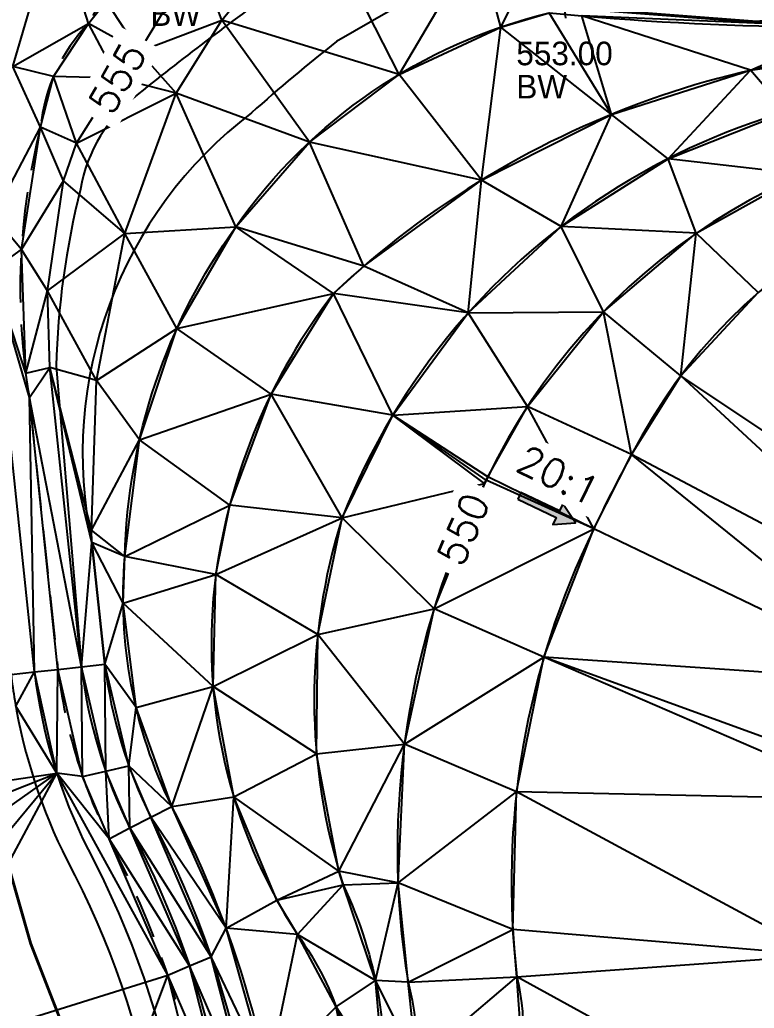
# Model space of a CAD drawing. Header units: inches. Extents: x 2461366 to 2469791, y 7062737 to 7065282.
# Drawn here: x 2466828.8 to 2466953.4, y 7064400.1 to 7064567.8 of the extents above; entities that cross this region are included whole.
import ezdxf

# ---------------------------------------------------------------- set-up
doc = ezdxf.new("R2010")
doc.units = ezdxf.units.IN
doc.header["$LTSCALE"] = 60
doc.header["$MEASUREMENT"] = 0
doc.linetypes.add('DASHED2', pattern=[0.375, 0.25, -0.125])
for name, color, linetype in [('BLANKET BDNY', 7, 'Continuous'), ('CONC LABEL', 7, 'Continuous'), ('CONT MJR LABEL', 4, 'Continuous'), ('CONT MNR LABEL', 6, 'Continuous'), ('CONTOURS', 35, 'Continuous'), ('POND HATCH', 9, 'Continuous'), ('PROP TRAIL', 3, 'Continuous'), ('Proposed Ground-C-TINN', 7, 'Continuous')]:
    doc.layers.add(name, color=color, linetype=linetype)
doc.styles.add('L80', font='simplex', dxfattribs={"height": 4.8})

# ---------------------------------------------------------------- blocks, each defined once
blk = doc.blocks.new('ARW-STREET')
blk.add_hatch(color=252).paths.add_polyline_path([(0.524536743760109, 0), (0.5245367423631251, 6.040257871500216), (1.610565452836454, 6.040257871849462), (-1.862645149230957e-09, 8.829839050769806), (-1.61056545516476, 6.04025787115097), (-0.5245367446914315, 6.040257871383801), (-0.524536743760109, 0)])
at = {"color": 4}
blk.add_lwpolyline([(0.524536743760109, 0), (0.5245367423631251, 6.040257871500216), (1.610565452836454, 6.040257871849462), (-1.862645149230957e-09, 8.829839050769806), (-1.61056545516476, 6.04025787115097), (-0.5245367446914315, 6.040257871383801), (-0.524536743760109, 0)], close=True, dxfattribs=at)
blk = doc.blocks.new('*U20')
at = {"layer": 'CONC LABEL', "color": 7, "linetype": 'Continuous'}
for p, q in [((31.21294234134257, 16.68843479175121), (31.21294234134257, 12.68843479175121)), ((24.04520028876141, 8.799999999813735), (31.21294234134257, 14.68843479175121)), ((33.21294234134257, 14.68843479175121), (29.21294234134257, 14.68843479175121))]:
    blk.add_line(p, q, dxfattribs=at)
blk.add_lwpolyline([(31.21294234134257, 14.68843479175121), (28.64095374010503, 13.09316847100854), (29.1487785782665, 12.47501482255757)], close=True, dxfattribs=at)
blk.add_circle((31.21294234134257, 14.68843479175121), 1, dxfattribs=at)
at = {"layer": 'CONC LABEL', "color": 7, "char_height": 4, "attachment_point": 4}
for s, insert in [('555.00', (4, 2.799999999813735)), ('BW', (4, -2.799999999813735))]:
    blk.add_mtext(s, dxfattribs=dict(at, insert=insert))
blk = doc.blocks.new('*U26')
at = {"layer": 'CONC LABEL', "color": 7, "linetype": 'Continuous'}
for p, q in [((11.17827388318256, 21.78733000066131), (11.17827388318256, 17.78733000066131)), ((13.17827388318256, 19.78733000066131), (9.178273883182555, 19.78733000066131)), ((12.37491584289819, 8.799999999813735), (11.17827388318256, 19.78733000066131))]:
    blk.add_line(p, q, dxfattribs=at)
blk.add_lwpolyline([(11.17827388318256, 19.78733000066131), (11.10543782170862, 16.76165736280382), (11.90073496941477, 16.84827403351665)], close=True, dxfattribs=at)
blk.add_circle((11.17827388318256, 19.78733000066131), 1, dxfattribs=at)
at = {"layer": 'CONC LABEL', "color": 7, "char_height": 4, "attachment_point": 4}
for s, insert in [('553.00', (4, 2.799999999813735)), ('BW', (4, -2.799999999813735))]:
    blk.add_mtext(s, dxfattribs=dict(at, insert=insert))

msp = doc.modelspace()

# ---------------------------------------------------------------- hatches: boundary and pattern name
at = {"layer": 'BLANKET BDNY'}
h = msp.add_hatch(dxfattribs=at)
h.set_pattern_fill('ANSI37', color=256, scale=100, style=0)
h.set_pattern_definition([(45, (0, 0), (-8.838834764831843, 8.838834764831844), []), (135, (0, 0), (-8.838834764831844, -8.838834764831843), [])])
edge = h.paths.add_edge_path()
edge.add_line((2466804.859505615, 7064523.81182862), (2466806.021796856, 7064509.594364237))
edge.add_line((2466806.021796856, 7064509.594364237), (2466809.970071857, 7064472.175272873))
edge.add_line((2466809.970071857, 7064472.175272873), (2466811.538985113, 7064427.506163847))
edge.add_line((2466811.538985113, 7064427.506163847), (2466811.430162302, 7064424.292293251))
edge.add_arc((2466902.560175782, 7064423.993344807), 91.13050382286784, 179.8120441113931, 216.274815820272)
edge.add_arc((2466796.162142034, 7064341.996261471), 43.27573091636113, -6.2007725691033215, 40.45400219608263, ccw=False)
edge.add_line((2466839.184688617, 7064337.321930303), (2466837.948497185, 7064325.9440237))
edge.add_line((2466837.948497185, 7064325.9440237), (2466819.149526845, 7064330.060301663))
edge.add_line((2466819.149526845, 7064330.060301663), (2466778.910302102, 7064359.713347875))
edge.add_line((2466778.910302102, 7064359.713347875), (2466778.910302102, 7064523.81182862))
edge.add_line((2466778.910302102, 7064523.81182862), (2466804.859505615, 7064523.81182862))
at = {"layer": 'POND HATCH'}
h = msp.add_hatch(color=256, dxfattribs=at)
edge = h.paths.add_edge_path()
edge.add_arc((2466951.704652096, 7064352.348083899), 108.8941513910334, 233.910939178237, 275.8981575945486)
edge.add_arc((2466992.734474932, 7064077.055998341), 169.6197691502289, 27.54362006692719, 100.13230038609493, ccw=False)
edge.add_arc((2467160.221110899, 7064161.137796279), 17.99999999930345, 198.2789469766217, 316.5411416054311)
edge.add_arc((2467248.704817484, 7064103.136764457), 88.14234450404052, 109.66796960693549, 148.8304593426058, ccw=False)
edge.add_line((2467219.03884643, 7064186.136782867), (2467258.552265754, 7064203.8748076))
edge.add_arc((2467251.90139456, 7064218.690361548), 16.239911527876, 294.1758558480993, 386.0939933818685)
edge.add_line((2467266.486031863, 7064225.833405799), (2467260.307804543, 7064252.164401535))
edge.add_arc((2467435.111130039, 7064293.179739211), 179.5507185430787, 173.6431330329065, 193.2048427520202, ccw=False)
edge.add_line((2467256.664369597, 7064313.05973461), (2467262.319585933, 7064388.504931359))
edge.add_arc((2467182.248844631, 7064394.506868972), 80.29537264220713, 355.7132432078586, 406.8752566873512)
edge.add_line((2467237.137880705, 7064453.111822573), (2467210.795611493, 7064478.150497491))
edge.add_arc((2467136.053347458, 7064399.516909761), 108.4880046465747, 46.45334876126778, 108.4108007307186)
edge.add_line((2467101.78980852, 7064502.452117789), (2467083.313007958, 7064495.553893625))
edge.add_arc((2467016.69916772, 7064673.978167983), 190.4537355672196, 271.65977542954374, 290.47287452024227, ccw=False)
edge.add_arc((2467015.03261116, 7064451.781649478), 32.62327969920508, 77.28046827356982, 154.347860406748)
edge.add_arc((2467111.931785121, 7064394.370188531), 145.1572569557019, 150.4748591730118, 155.1278495528672)
edge.add_arc((2467048.454246696, 7064421.337013129), 76.25793560071777, 153.4500776015471, 169.2835328273531)
edge.add_arc((2466785.231437834, 7064485.078412886), 194.7081844766735, 305.51738210872304, 345.25358194984824, ccw=False)
edge.add_line((2466898.347140336, 7064326.597767538), (2466887.561414507, 7064264.350463029))

# ---------------------------------------------------------------- linework, layer by layer
at = {"layer": 'BLANKET BDNY'}
msp.add_lwpolyline([(2466804.859505615, 7064523.81182862), (2466806.021796856, 7064509.594364237), (2466809.970071857, 7064472.175272873), (2466811.538985113, 7064427.506163847), (2466811.430162302, 7064424.292293251, 0.1604549812975598), (2466829.091818717, 7064370.075173129, -0.206429290898963), (2466839.184688617, 7064337.321930303), (2466837.948497185, 7064325.9440237), (2466819.149526845, 7064330.060301663), (2466778.910302102, 7064359.713347875), (2466778.910302102, 7064523.81182862)], format="xyb", close=True, dxfattribs=at)
at = {"layer": 'CONTOURS'}
msp.add_line((2466841.042591759, 7064479.136717805, 554), (2466843.212037228, 7064458.502357603, 554), dxfattribs=at)
for points, elevation in [([(2467481.615063146, 7064205.451649908), (2467475.345254219, 7064213.143961943), (2467475.910633523, 7064215.681950692, -0.1187593389546463), (2467429.091691117, 7064309.012400853, -0.06522072787562208), (2467424.152011626, 7064352.320637872, 0.08515514104131941), (2467425.083052667, 7064407.373269053, 0.04237409392191605), (2467415.337741668, 7064432.827387127), (2467389.06206554, 7064477.206069313, 0.02290564768322201), (2467373.903773448, 7064499.454178436, 0.007048999600126371), (2467368.835034276, 7064506.012399726, 0.2642006926521136), (2467118.375155271, 7064606.663974738), (2467093.575724615, 7064600.212869177, -0.08204144246396033), (2466932.136284722, 7064585.517865287, 0.0846329374589562), (2466900.763478046, 7064582.19554049), (2466846.284690969, 7064593.503113174), (2466846.284690969, 7064593.503113174), (2466846.284690969, 7064593.503113174, -0.05262965986556806), (2466839.305651168, 7064595.37595586), (2466833.399975936, 7064577.904875462, 0.2748325791282247), (2466820.133546614, 7064524.989587191), (2466827.312386707, 7064456.709109783, 0.01159417582451732), (2466827.937827579, 7064452.346406545)], 557), ([(2467429.450954329, 7064307.49111722, -0.001754250543194293), (2467429.091691117, 7064309.012400853, -0.07132191644825676), (2467424.269521709, 7064356.394791547, 0.1229709988458826), (2467409.162377799, 7064429.517726718), (2467383.070433763, 7064473.586091938, 0.02285197184437131), (2467368.305389343, 7064495.252024773, 0.007048982757868941), (2467363.357353642, 7064501.654072654, 0.2637810333619552), (2467119.727785222, 7064599.782873679), (2467095.33799408, 7064593.438328135, -0.09466413527334173), (2466906.484859295, 7064581.008015256), (2466878.573559756, 7064586.80126186), (2466873.519101394, 7064573.781616641, 0.01470506053846525), (2466848.984324979, 7064555.234245054, 0.1903004063984861), (2466839.080994452, 7064539.000220888, 0.05492859448752052), (2466834.965644332, 7064508.993578391), (2466839.237236311, 7064458.052983101, 0.08663050205020979), (2466847.48803348, 7064430.707869258, -0.1541907434966554), (2466865.020912057, 7064334.406245288), (2466863.65391564, 7064321.824409531)], 555), ([(2466876.389347762, 7064321.363016211), (2466874.121782006, 7064362.741137895, 0.1101941585534625), (2466854.600588595, 7064434.370962099, -0.1376866843009884), (2466846.625989966, 7064476.721909091, -0.1512823827354453), (2466865.435426767, 7064532.642563852, -0.1827350255274023), (2466918.597664634, 7064568.9072387), (2466924.157086748, 7064568.402308964, 0.08513921056284976), (2467097.423952412, 7064583.099626601), (2467121.219050179, 7064589.289473846, -0.2631520713969842), (2467355.100525898, 7064494.767105641, -0.03891696298221897), (2467379.206155789, 7064459.096589447), (2467399.902728066, 7064424.139211179, -0.05157326662925767), (2467409.857987521, 7064396.213952154, 0.121257677162617), (2467405.263587793, 7064383.315453734, -0.006169498320486511), (2467404.919534464, 7064377.815933343), (2467398.998111648, 7064298.819325056, 0.09664463052803966), (2467399.526827161, 7064284.830343144), (2467403.92651504, 7064266.079307163, -0.1460486264387882), (2467373.602869987, 7064117.503704892)], 553), ([(2467309.491144424, 7064095.072614715, 0.3598896584265924), (2467378.330067172, 7064277.733455062, -0.0874752377178473), (2467380.336714537, 7064316.832546004), (2467384.889152545, 7064378.928723253, 0.2481924683657004), (2467310.661267815, 7064526.734850442, 0.2246932973420648), (2467077.094224251, 7064574.554033802), (2467056.031424203, 7064568.627248466, -0.07045670425945198), (2467025.232628555, 7064561.848677264, -0.002299927826522199), (2467001.893551339, 7064562.377808771, 6.333920757019537), (2467001.948641813, 7064562.358293799, 0.2165961043057936), (2466882.03176148, 7064521.35838188, 0.1297625290739781), (2466862.055812396, 7064473.697971137, 0.1781267309766766), (2466875.897762748, 7064412.633030728, -0.176413985019233), (2466885.226973597, 7064380.903028921), (2466880.625437968, 7064321.935502558)], 552), ([(2467230.793183378, 7064091.419606763, -0.01335187577568887), (2467265.078668129, 7064117.419136515), (2467291.315356528, 7064130.891385627, 0.3887172402461734), (2467342.819146396, 7064250.251143732), (2467338.192572441, 7064270.439054182, -0.08920777218647966), (2467336.351321643, 7064305.889302031), (2467341.174018219, 7064370.22800642), (2467342.095780916, 7064382.525072329, 0.2265488585051348), (2467292.034583152, 7064511.304549205), (2467292.034583152, 7064511.304549205, 0.2637905888046614), (2467079.686547972, 7064564.649728065), (2467060.228590935, 7064557.385193875, -0.07162399217020726), (2467025.566630696, 7064549.840742534, -0.00235394560958338), (2467001.566382509, 7064550.382269576, 0.2819781512627413), (2466908.201390141, 7064490.225922047, 0.002198408772872625), (2466907.648771988, 7064489.139577956), (2466907.92388695, 7064489.683357442, 0.1593025380436187), (2466894.658090457, 7064404.577286839, -0.08994173118272869), (2466895.886132791, 7064387.971273609), (2466888.890780634, 7064324.158672905)], 550), ([(2466882.890526614, 7064266.944093606, 0.4165335756129925), (2466974.302692602, 7064201.776245907, -0.02972984815067814), (2466991.814382768, 7064203.224370722, -0.3299565058540575), (2467086.156929405, 7064136.673597547, 0.6110788311030375), (2467223.317892638, 7064115.281541154, -0.2136537189737148), (2467240.85636133, 7064130.16255381), (2467283.124583835, 7064149.13724112, 0.3887172402461734), (2467323.925165636, 7064243.692371663), (2467318.721380466, 7064265.870391021, -0.0876144689294229), (2467316.407272897, 7064307.384266788), (2467322.15173217, 7064384.020037086, 0.2265488585051348), (2467278.336653298, 7064496.73174173), (2467252.132309099, 7064521.639317099, 0.2790398883712965), (2467081.704671542, 7064558.998661494), (2467062.3271743, 7064551.76416658, -0.0726856984687924), (2467025.444311913, 7064543.817883807, 0.3120917350455665), (2466932.595393827, 7064494.009331638, 0.01725092145264072), (2466926.152762842, 7064481.408427039, 0.144369062035239), (2466913.127312949, 7064405.443925344, -0.1342206809358171), (2466912.119661382, 7064382.073448137), (2466893.36907107, 7064325.818370086)], 549), ([(2467001.430294609, 7064556.380726052, 0.3320217831809462), (2466883.490320715, 7064483.315951704, 0.1551171536297456), (2466883.641541813, 7064421.081238978, -0.137477372012324), (2466890.353235771, 7064381.925961026), (2466884.73261424, 7064322.855702927)], 551), ([(2467246.723428643, 7064370.690896641, 0.170767567799263), (2467234.150973113, 7064451.318571669), (2467210.23347158, 7064477.792956295, 0.1986881545912937), (2467110.065384078, 7064496.87817474), (2467087.197708874, 7064489.782604495, -0.1549250838578641), (2467022.215563922, 7064483.604338992, 0.2263794208295067), (2466985.624716105, 7064465.904470966, 0.02030529051430802), (2466980.238072993, 7064455.422587607, 0.0905798202280074), (2466976.308675404, 7064435.186127807, -0.3326153043639395), (2466898.347136475, 7064326.597745254)], 548), ([(2467243.748239827, 7064371.101123408, 0.1702906198628067), (2467231.679074551, 7064449.579558191), (2467208.267250668, 7064475.494206066, 0.1976361363547345), (2467110.814746595, 7064493.969593132), (2467088.231049948, 7064486.962138088, -0.1537960960322708), (2467021.910888874, 7064480.601523172, 0.2230634049879782), (2466988.115678092, 7064464.21471119, 0.01971411028721123), (2466982.999071237, 7064454.245400394, 0.08994556179573922), (2466979.309009704, 7064435.197825799, -0.3323217054218792), (2466899.321444363, 7064323.759419003)], 547), ([(2467240.773211259, 7064371.513128427, 0.1697953710332223), (2467229.204035243, 7064447.844021217), (2467206.304088498, 7064473.192070103, 0.1965474467767092), (2467111.56248853, 7064491.060508677), (2467089.262446739, 7064484.141068394, -0.152686487231939), (2467021.622059192, 7064477.596370213, 0.219407573438441), (2466990.604099609, 7064462.519545769, 0.0190837983664777), (2466985.760820196, 7064453.069675526, 0.08925462677473675), (2466982.309361324, 7064435.207625999, -0.3320364066203495), (2466900.296646597, 7064320.921424383)], 546), ([(2467230.857689766, 7064372.9002431, 0.1679960490061263), (2467220.929570692, 7064442.085832858), (2467199.783778174, 7064465.492200934, 0.1926240724962291), (2467114.042489066, 7064481.359690398), (2467092.687340933, 7064474.733439487, -0.1490785489024599), (2467020.789665281, 7064467.559964276, 0.2037530149028061), (2466998.874931608, 7064456.818126033, 0.01663421533972845), (2466994.973410974, 7064449.163762435, 0.0864095899581036), (2466992.310670295, 7064435.225292302, -0.3311359959318689), (2466903.553358298, 7064311.46368111)], 545), ([(2466831.287406026, 7064457.156406987, 0.08703691238568816), (2466840.378194142, 7064427.039550111, -0.154435350283446), (2466857.075441805, 7064335.34145572), (2466855.700719579, 7064322.688511617)], 557), ([(2466827.938681798, 7064452.341295633, 0.07553836964352414), (2466836.824239413, 7064425.20353358, -0.1545626728911692), (2466853.102781724, 7064335.809751654), (2466851.724121548, 7064323.120562661)], 558)]:
    msp.add_lwpolyline(points, format="xyb", dxfattribs=dict(at, elevation=elevation))
at = {"layer": 'CONTOURS', "linetype": 'DASHED2', "ltscale": 0.5, "elevation": 556}
msp.add_lwpolyline([(2467365.704931123, 7064503.52192703, 0.2639628825976221), (2467119.148740509, 7064602.732087073), (2467094.582735738, 7064596.341702867, -0.08204144246393758), (2466931.844777322, 7064581.528501499, 0.1055077652348692), (2466919.631916166, 7064579.556960338, -0.006557292081638214), (2466906.484859295, 7064581.008015256), (2466859.135540992, 7064590.835801207), (2466855.762473118, 7064579.370070675, 0.2265431361093952), (2466840.462041305, 7064567.142957455, 0.1696478173241896), (2466832.329563688, 7064549.524825715, 0.1050078979443194), (2466830.414523546, 7064503.713806233), (2466835.262357472, 7064457.604349744, 0.05248495824087879), (2466839.323417641, 7064439.838465818, 0.03419914835539858), (2466843.932785897, 7064428.874340731, -0.1543114707316367), (2466861.048152552, 7064334.873626116), (2466859.677317609, 7064322.256460574)], format="xyb", dxfattribs=at)
at = {"layer": 'CONTOURS'}
for points, elevation in [([(2466899.610392745, 7064279.042190737, 0.2542833607647966), (2466962.536112971, 7064267.624277853, -0.3226746877107284), (2467159.761162141, 7064164.714350852, 0.7983157034139814), (2467160.4289788, 7064165.151187496, -0.1129959558470802), (2467207.835295632, 7064212.974842078), (2467245.957504526, 7064225.924943841), (2467239.456972833, 7064243.121764629, -0.1110960610687879), (2467223.470026516, 7064324.345692572), (2467227.883433111, 7064373.320813967, 0.167406030279669), (2467218.439380624, 7064440.367066325), (2467197.835241208, 7064463.173876271, 0.1913485965093937), (2467114.782493698, 7064478.448205149), (2467093.711137234, 7064471.910011451, -0.1480068531861923), (2467020.585781518, 7064464.542282067, 0.1975397548881781), (2467001.346629537, 7064455.087375943, 0.01576812934686877), (2466997.739751402, 7064447.996981438, 0.08533677109422329), (2466995.311108765, 7064435.225576131, -0.3308783526461554), (2466904.532068475, 7064308.626987268), (2466895.901684585, 7064305.426763541, -0.1316413806303166), (2466860.342946359, 7064302.098979759), (2466860.001410948, 7064300.127887761, -0.1311590794066341), (2466892.284749445, 7064285.152223)], 544), ([(2466901.511360855, 7064281.363190091, 0.2552544594648605), (2466961.842850684, 7064270.555121267, -0.31614221765781), (2467160.20974729, 7064170.367942084, -0.1064907802900579), (2467206.533454563, 7064215.700976203), (2467242.053912397, 7064227.76726399), (2467236.679421388, 7064241.985202318, -0.1111133991700625), (2467220.473692652, 7064324.521274904), (2467224.909375209, 7064373.743590365, 0.1667897836742854), (2467215.945283527, 7064438.652624501), (2467195.890440231, 7064460.851416224, 0.1900223043752675), (2467115.52052495, 7064475.536107583), (2467094.733346061, 7064469.086090839, -0.1469308324592668), (2467020.407527813, 7064461.520819508, 0.190266939391034), (2467003.812299011, 7064453.343798429, 0.01482440897109882), (2467000.507609922, 7064446.833157584, 0.08412442467966848), (2466998.311571271, 7064435.223226241, -0.3306252247296306), (2466905.51151366, 7064305.790565973), (2466896.944712458, 7064302.613919277, -0.07258590442547111), (2466876.607139803, 7064298.275427549, -0.07210512527667469), (2466894.206291627, 7064287.456062327)], 543), ([(2466903.411840346, 7064283.684596985, 0.2562880901100846), (2466961.141341046, 7064273.48438853, -0.3096510302742572), (2467160.485934182, 7064176.086532289, -0.0991344783144801), (2467205.234926992, 7064218.428235922), (2467238.150320268, 7064229.609584139), (2467233.901646322, 7064240.849231585, -0.1111303344727446), (2467217.477424688, 7064324.697588522), (2467221.935525011, 7064374.168671644, 0.1661453041177661), (2467213.447100691, 7064436.942705198), (2467193.949530294, 7064458.524649167, 0.1886417156857028), (2467116.2565023, 7064472.623372716), (2467095.754022232, 7064466.261694663, -0.1458436051483891), (2467020.258666491, 7064458.495021668, 0.1815862937266446), (2467006.270540841, 7064451.584416277, 0.01378921299398608), (2467003.277248062, 7064445.672800312, 0.08274008852490501), (2467001.312060035, 7064435.217999234, -0.3303758743623222), (2466906.491669216, 7064302.95440809), (2466897.987740331, 7064299.801075012, -0.03974048611549903), (2466886.533769708, 7064296.561287644, -0.0392614639412863), (2466896.127833809, 7064289.759901654)], 542), ([(2466905.311794658, 7064286.00644191, 0.2573922981434063), (2466960.4311661, 7064276.411999764, -0.303680238227828), (2467160.767146394, 7064181.564540563, -0.09237490286705757), (2467203.939617031, 7064221.156588662), (2467234.246728139, 7064231.451904288), (2467231.123652791, 7064239.713838791, -0.1111468823370036), (2467214.481221105, 7064324.874616561), (2467218.961892164, 7064374.596164842, 0.1654703649975808), (2467210.944639354, 7064435.237521785), (2467192.012677481, 7064456.193391263, 0.1872030060755275), (2467116.990339593, 7064469.709973814), (2467096.773217483, 7064463.436838975, -0.1447363420230326), (2467020.144307146, 7064455.464134899, 0.1709654819449143), (2467008.719412923, 7064449.805097053, 0.01264423357056088), (2467006.048997371, 7064444.516555455, 0.08113984935685126), (2467004.312577821, 7064435.209592265, -0.3301295065159459), (2466907.472511852, 7064300.118504982), (2466899.030768204, 7064296.988230748, -0.01730479310776587), (2466893.908114161, 7064295.287878823, -0.01682637791459145), (2466898.049375991, 7064292.063740981)], 541), ([(2466907.211182429, 7064288.328759363, 0.2585766422564434), (2466959.711849783, 7064279.337863988, -0.298154906323057), (2467161.052590435, 7064186.839954548, -0.08612385925153605), (2467202.647433333, 7064223.886003393), (2467230.34313601, 7064233.294224438), (2467228.345445754, 7064238.579010813, -0.1111630573116887), (2467211.485080439, 7064325.052342797), (2467215.988487084, 7064375.026185548, 0.1647624856493686), (2467208.437691104, 7064433.537304956), (2467190.080060036, 7064453.857445212, 0.1857019621737143), (2467117.721944482, 7064466.795882223), (2467097.790980702, 7064460.611538944, -0.1435970335009103), (2467020.071686121, 7064452.427091862, 0.1575402147897198), (2467011.156098883, 7064447.999848039, 0.01136427275872414), (2467008.823286772, 7064443.365258525, 0.07926259595607839), (2467007.313128129, 7064435.197621745, -0.3298852338472311), (2466908.454019523, 7064297.282848475), (2466900.162093909, 7064294.208128111)], 540)]:
    msp.add_lwpolyline(points, format="xyb", close=True, dxfattribs=dict(at, elevation=elevation))
for centre, radius, start, end in [((2466921.683469913, 7064468.012045619, 554), 79.04555593997236, 186.9097873911224, 206.6637238396569), ((2466703.82626697, 7064354.805653779, 554), 166.4803048723367, 352.7997078869502, 27.8351184845324)]:
    msp.add_arc(centre, radius, start, end, dxfattribs=at)
at = {"layer": 'PROP TRAIL', "color": 7, "const_width": 0.5}
for points in [[(2466839.330130177, 7064326.037590922, -0.001159455764389051), (2466841.212967922, 7064337.395017883, 0.1710580058146624), (2466833.955991063, 7064379.112587729, -0.1170607688311307), (2466812.494775104, 7064454.310103799), (2466810.511682312, 7064498.401746735, 0.006703029645558199), (2466810.206782725, 7064503.620976652), (2466809.338502068, 7064515.700317524, 0.1158919842998441), (2466797.425443823, 7064553.872011368, -0.1626623701628546), (2466790.519506101, 7064586.151136605, 0.3364342921834436), (2466788.663150532, 7064589.266738974, -0.05977027509866653), (2466776.032117001, 7064596.229108457, -0.06938032557358767)], [(2466849.183767783, 7064324.330229633, -0.001169165125886376), (2466851.074502419, 7064335.736664074, 0.1710580058133436), (2466842.678217431, 7064384.003678322, -0.1170607688291425), (2466822.484675945, 7064454.759415709), (2466820.501583153, 7064498.851058646, 0.006703029645392725), (2466820.181047689, 7064504.33794138), (2466819.312767033, 7064516.417282252, 0.07563123258289481), (2466812.839641291, 7064544.99739797, -0.374623298530038), (2466821.682731213, 7064569.746431723), (2466839.448304806, 7064579.701096323, -0.1807807402786014), (2466853.289370121, 7064581.836094876), (2466904.850386415, 7064571.134132317, 0.0948653666425721), (2467097.855521887, 7064583.760412361), (2467121.650619654, 7064589.950259605, -0.2631520713974916), (2467355.532095373, 7064495.427891401, -0.03891696298214438)], [(2466849.199249737, 7064324.424990815, -0.00115945576440134), (2466851.074502419, 7064335.736664074, 0.1710580058173456), (2466842.678217431, 7064384.003678323, -0.1170607688312715), (2466822.484675945, 7064454.75941571), (2466820.501583153, 7064498.851058646, 0.006703029645406301), (2466820.181047689, 7064504.337941379), (2466819.312767033, 7064516.417282252)]]:
    msp.add_lwpolyline(points, format="xyb", dxfattribs=at)
at = {"layer": 'Proposed Ground-C-TINN'}
for p, q in [((2466863.049763745, 7064567.688061885, 554), (2466878.703484596, 7064586.774294767, 554)), ((2466893.151370291, 7064558.480953867, 553), (2466878.703484596, 7064586.774294767, 554)), ((2466827.641324022, 7064559.841974321, 557), (2466834.847126662, 7064584.442905817, 557)), ((2466840.462041305, 7064567.142957455, 556), (2466834.847126662, 7064584.442905817, 557)), ((2466893.151370291, 7064558.480953867, 553), (2466906.484859295, 7064581.008015256, 554)), ((2466910.422265053, 7064566.521054789, 553), (2466906.484859295, 7064581.008015256, 554)), ((2466910.422265053, 7064566.521054789, 553), (2466917.138968705, 7064579.805316008, 554)), ((2466849.031427366, 7064562.367101897, 555), (2466858.991289542, 7064578.701147772, 555)), ((2466863.049763745, 7064567.688061885, 554), (2466858.991289542, 7064578.701147772, 555)), ((2466840.462041305, 7064567.142957455, 556), (2466843.454739972, 7064570.899296138, 556)), ((2466849.031427366, 7064562.367101897, 555), (2466843.454739972, 7064570.899296138, 556)), ((2466910.422265053, 7064566.521054789, 553), (2466918.597664634, 7064568.9072387, 553)), ((2466929.179732754, 7064551.707570013, 552), (2466918.597664634, 7064568.9072387, 553)), ((2466952.753239304, 7064559.180715144, 552), (2466924.157086748, 7064568.402308964, 553)), ((2466969.464198107, 7064566.53696229, 553), (2466924.157086748, 7064568.402308964, 553)), ((2466929.179732754, 7064551.707570013, 552), (2466924.157086748, 7064568.402308964, 553)), ((2466827.641324022, 7064559.841974321, 557), (2466840.462041305, 7064567.142957455, 556)), ((2466834.507176037, 7064558.131144919, 556), (2466840.462041305, 7064567.142957455, 556)), ((2466845.363092716, 7064557.864664733, 555), (2466840.462041305, 7064567.142957455, 556)), ((2466849.031427366, 7064562.367101897, 555), (2466840.462041305, 7064567.142957455, 556)), ((2466849.031427366, 7064562.367101897, 555), (2466863.049763745, 7064567.688061885, 554)), ((2466855.32537414, 7064555.315827205, 554), (2466863.049763745, 7064567.688061885, 554)), ((2466893.151370291, 7064558.480953867, 553), (2466863.049763745, 7064567.688061885, 554)), ((2466877.933350991, 7064547.020634614, 553), (2466863.049763745, 7064567.688061885, 554)), ((2466893.151370291, 7064558.480953867, 553), (2466910.422265053, 7064566.521054789, 553)), ((2466907.116452169, 7064540.537531559, 552), (2466910.422265053, 7064566.521054789, 553)), ((2466929.179732754, 7064551.707570013, 552), (2466910.422265053, 7064566.521054789, 553)), ((2466952.753239304, 7064559.180715144, 552), (2466969.464198107, 7064566.53696229, 553)), ((2466845.363092716, 7064557.864664733, 555), (2466849.031427366, 7064562.367101897, 555)), ((2466855.32537414, 7064555.315827205, 554), (2466849.031427366, 7064562.367101897, 555)), ((2466952.753239304, 7064559.180715144, 552), (2466977.222237707, 7064562.76208728, 552)), ((2466834.507176037, 7064558.131144919, 556), (2466827.641324022, 7064559.841974321, 557)), ((2466832.329563688, 7064549.524825715, 556), (2466827.641324022, 7064559.841974321, 557)), ((2466832.329563688, 7064549.524825715, 556), (2466834.507176037, 7064558.131144919, 556)), ((2466838.400791281, 7064546.819541471, 555), (2466834.507176037, 7064558.131144919, 556)), ((2466845.363092716, 7064557.864664733, 555), (2466834.507176037, 7064558.131144919, 556)), ((2466877.933350991, 7064547.020634614, 553), (2466893.151370291, 7064558.480953867, 553)), ((2466907.116452169, 7064540.537531559, 552), (2466893.151370291, 7064558.480953867, 553)), ((2466929.179732754, 7064551.707570013, 552), (2466952.753239304, 7064559.180715144, 552)), ((2466938.798313902, 7064544.194532982, 551), (2466952.753239304, 7064559.180715144, 552)), ((2466958.795491439, 7064552.134044953, 551), (2466952.753239304, 7064559.180715144, 552)), ((2466838.400791281, 7064546.819541471, 555), (2466845.363092716, 7064557.864664733, 555)), ((2466855.32537414, 7064555.315827205, 554), (2466845.363092716, 7064557.864664733, 555)), ((2466838.400791281, 7064546.819541471, 555), (2466855.32537414, 7064555.315827205, 554)), ((2466846.640370943, 7064531.483254283, 554), (2466855.32537414, 7064555.315827205, 554)), ((2466877.933350991, 7064547.020634614, 553), (2466855.32537414, 7064555.315827205, 554)), ((2466865.435426767, 7064532.642563852, 553), (2466855.32537414, 7064555.315827205, 554)), ((2466907.116452169, 7064540.537531559, 552), (2466929.179732754, 7064551.707570013, 552)), ((2466920.611742438, 7064532.697943133, 551), (2466929.179732754, 7064551.707570013, 552)), ((2466938.798313902, 7064544.194532982, 551), (2466929.179732754, 7064551.707570013, 552)), ((2466938.798313902, 7064544.194532982, 551), (2466958.795491439, 7064552.134044953, 551)), ((2466824.344215942, 7064534.420359492, 557), (2466832.329563688, 7064549.524825715, 556)), ((2466829.072922707, 7064528.791937946, 556), (2466832.329563688, 7064549.524825715, 556)), ((2466836.204198163, 7064540.417598487, 555), (2466832.329563688, 7064549.524825715, 556)), ((2466838.400791281, 7064546.819541471, 555), (2466832.329563688, 7064549.524825715, 556)), ((2466836.204198163, 7064540.417598487, 555), (2466838.400791281, 7064546.819541471, 555)), ((2466846.640370943, 7064531.483254283, 554), (2466838.400791281, 7064546.819541471, 555)), ((2466865.435426767, 7064532.642563852, 553), (2466877.933350991, 7064547.020634614, 553)), ((2466887.138749001, 7064525.961884565, 552), (2466877.933350991, 7064547.020634614, 553)), ((2466907.116452169, 7064540.537531559, 552), (2466877.933350991, 7064547.020634614, 553)), ((2466920.611742438, 7064532.697943133, 551), (2466938.798313902, 7064544.194532982, 551)), ((2466943.530039296, 7064531.550033296, 550), (2466938.798313902, 7064544.194532982, 551)), ((2466961.527019545, 7064541.565575256, 550), (2466938.798313902, 7064544.194532982, 551)), ((2466943.530039296, 7064531.550033296, 550), (2466961.527019545, 7064541.565575256, 550)), ((2466829.072922707, 7064528.791937946, 556), (2466836.204198163, 7064540.417598487, 555)), ((2466833.470150473, 7064521.76256177, 555), (2466836.204198163, 7064540.417598487, 555)), ((2466846.640370943, 7064531.483254283, 554), (2466836.204198163, 7064540.417598487, 555)), ((2466887.138749001, 7064525.961884565, 552), (2466907.116452169, 7064540.537531559, 552)), ((2466904.861652333, 7064518.039920706, 551), (2466907.116452169, 7064540.537531559, 552)), ((2466920.611742438, 7064532.697943133, 551), (2466907.116452169, 7064540.537531559, 552)), ((2466829.072922707, 7064528.791937946, 556), (2466824.344215942, 7064534.420359492, 557)), ((2466833.470150473, 7064521.76256177, 555), (2466846.640370943, 7064531.483254283, 554)), ((2466841.803770596, 7064506.582890635, 554), (2466846.640370943, 7064531.483254283, 554)), ((2466846.640370943, 7064531.483254283, 554), (2466865.435426767, 7064532.642563852, 553)), ((2466855.464510521, 7064515.421267064, 553), (2466846.640370943, 7064531.483254283, 554)), ((2466855.464510521, 7064515.421267064, 553), (2466865.435426767, 7064532.642563852, 553)), ((2466882.03176148, 7064521.35838188, 552), (2466865.435426767, 7064532.642563852, 553)), ((2466887.138749001, 7064525.961884565, 552), (2466865.435426767, 7064532.642563852, 553)), ((2466904.861652333, 7064518.039920706, 551), (2466920.611742438, 7064532.697943133, 551)), ((2466927.802292606, 7064518.251899482, 550), (2466920.611742438, 7064532.697943133, 551)), ((2466943.530039296, 7064531.550033296, 550), (2466920.611742438, 7064532.697943133, 551)), ((2466927.802292606, 7064518.251899482, 550), (2466943.530039296, 7064531.550033296, 550)), ((2466940.957118792, 7064507.386445788, 549), (2466943.530039296, 7064531.550033296, 550)), ((2466954.029728402, 7064521.478996898, 549), (2466943.530039296, 7064531.550033296, 550)), ((2466824.132372265, 7064525.210453982, 557), (2466829.072922707, 7064528.791937946, 556)), ((2466829.799900221, 7064507.817433199, 556), (2466829.072922707, 7064528.791937946, 556)), ((2466833.470150473, 7064521.76256177, 555), (2466829.072922707, 7064528.791937946, 556)), ((2466831.287406026, 7064457.156406987, 557), (2466824.132372265, 7064525.210453982, 557)), ((2466830.414523546, 7064503.713806233, 556), (2466824.132372265, 7064525.210453982, 557)), ((2466829.799900221, 7064507.817433199, 556), (2466824.132372265, 7064525.210453982, 557)), ((2466882.03176148, 7064521.35838188, 552), (2466887.138749001, 7064525.961884565, 552)), ((2466904.861652333, 7064518.039920706, 551), (2466887.138749001, 7064525.961884565, 552)), ((2466829.799900221, 7064507.817433199, 556), (2466833.470150473, 7064521.76256177, 555)), ((2466833.906135645, 7064508.758959809, 555), (2466833.470150473, 7064521.76256177, 555)), ((2466841.803770596, 7064506.582890635, 554), (2466833.470150473, 7064521.76256177, 555)), ((2466855.464510521, 7064515.421267064, 553), (2466882.03176148, 7064521.35838188, 552)), ((2466871.431670707, 7064504.282381929, 552), (2466882.03176148, 7064521.35838188, 552)), ((2466892.090069457, 7064500.724908994, 551), (2466882.03176148, 7064521.35838188, 552)), ((2466904.861652333, 7064518.039920706, 551), (2466882.03176148, 7064521.35838188, 552)), ((2466940.957118792, 7064507.386445788, 549), (2466954.029728402, 7064521.478996898, 549)), ((2466892.090069457, 7064500.724908994, 551), (2466904.861652333, 7064518.039920706, 551)), ((2466904.861652333, 7064518.039920706, 551), (2466927.802292606, 7064518.251899482, 550)), ((2466914.934209204, 7064502.170394315, 550), (2466904.861652333, 7064518.039920706, 551)), ((2466914.934209204, 7064502.170394315, 550), (2466927.802292606, 7064518.251899482, 550)), ((2466940.957118792, 7064507.386445788, 549), (2466927.802292606, 7064518.251899482, 550)), ((2466932.595393827, 7064494.009331638, 549), (2466927.802292606, 7064518.251899482, 550)), ((2466841.803770596, 7064506.582890635, 554), (2466855.464510521, 7064515.421267064, 553)), ((2466849.100343818, 7064496.515783959, 553), (2466855.464510521, 7064515.421267064, 553)), ((2466871.431670707, 7064504.282381929, 552), (2466855.464510521, 7064515.421267064, 553)), ((2466829.799900221, 7064507.817433199, 556), (2466833.906135645, 7064508.758959809, 555)), ((2466830.414523546, 7064503.713806233, 556), (2466829.799900221, 7064507.817433199, 556)), ((2466830.414523546, 7064503.713806233, 556), (2466833.906135645, 7064508.758959809, 555)), ((2466839.237236311, 7064458.052983101, 555), (2466833.906135645, 7064508.758959809, 555)), ((2466841.042591759, 7064479.136717805, 554), (2466833.906135645, 7064508.758959809, 555)), ((2466841.803770596, 7064506.582890635, 554), (2466833.906135645, 7064508.758959809, 555)), ((2466840.935472269, 7064481.23201549, 554), (2466833.906135645, 7064508.758959809, 555)), ((2466840.935472269, 7064481.23201549, 554), (2466841.803770596, 7064506.582890635, 554)), ((2466849.100343818, 7064496.515783959, 553), (2466841.803770596, 7064506.582890635, 554)), ((2466932.595393827, 7064494.009331638, 549), (2466940.957118792, 7064507.386445788, 549)), ((2466985.624716105, 7064465.904470966, 548), (2466940.957118792, 7064507.386445788, 549)), ((2466990.962661757, 7064473.802455869, 548), (2466940.957118792, 7064507.386445788, 549)), ((2466849.100343818, 7064496.515783959, 553), (2466871.431670707, 7064504.282381929, 552)), ((2466864.41379117, 7064485.448872816, 552), (2466871.431670707, 7064504.282381929, 552)), ((2466892.090069457, 7064500.724908994, 551), (2466871.431670707, 7064504.282381929, 552)), ((2466883.490320715, 7064483.315951704, 551), (2466871.431670707, 7064504.282381929, 552)), ((2466831.287406026, 7064457.156406987, 557), (2466830.414523546, 7064503.713806233, 556)), ((2466835.262357472, 7064457.604349744, 556), (2466830.414523546, 7064503.713806233, 556)), ((2466839.237236311, 7064458.052983101, 555), (2466830.414523546, 7064503.713806233, 556)), ((2466892.090069457, 7064500.724908994, 551), (2466914.934209204, 7064502.170394315, 550)), ((2466908.201390141, 7064490.225922047, 550), (2466914.934209204, 7064502.170394315, 550)), ((2466932.595393827, 7064494.009331638, 549), (2466914.934209204, 7064502.170394315, 550)), ((2466926.152762842, 7064481.408427039, 549), (2466914.934209204, 7064502.170394315, 550)), ((2466883.490320715, 7064483.315951704, 551), (2466892.090069457, 7064500.724908994, 551)), ((2466908.201390141, 7064490.225922047, 550), (2466892.090069457, 7064500.724908994, 551)), ((2466907.92388695, 7064489.683357442, 550), (2466892.090069457, 7064500.724908994, 551)), ((2466907.648771988, 7064489.139577956, 550), (2466892.090069457, 7064500.724908994, 551)), ((2466840.935472269, 7064481.23201549, 554), (2466849.100343818, 7064496.515783959, 553)), ((2466846.625989966, 7064476.721909091, 553), (2466849.100343818, 7064496.515783959, 553)), ((2466864.41379117, 7064485.448872816, 552), (2466849.100343818, 7064496.515783959, 553)), ((2466926.152762842, 7064481.408427039, 549), (2466932.595393827, 7064494.009331638, 549)), ((2466980.238072993, 7064455.422587607, 548), (2466932.595393827, 7064494.009331638, 549)), ((2466985.624716105, 7064465.904470966, 548), (2466932.595393827, 7064494.009331638, 549)), ((2466899.075564003, 7064467.886076365, 550), (2466907.917949031, 7064489.668729756, 550)), ((2466907.648771988, 7064489.139577956, 550), (2466907.92388695, 7064489.683357442, 550)), ((2466907.648771988, 7064489.139577956, 550), (2466907.917949031, 7064489.668729756, 550)), ((2466907.917949031, 7064489.668729756, 550), (2466908.201390141, 7064490.225922047, 550)), ((2466907.917949031, 7064489.668729756, 550), (2466907.92388695, 7064489.683357442, 550)), ((2466926.152762842, 7064481.408427039, 549), (2466907.917949031, 7064489.668729756, 550)), ((2466907.92388695, 7064489.683357442, 550), (2466908.201390141, 7064490.225922047, 550)), ((2466926.152762842, 7064481.408427039, 549), (2466908.201390141, 7064490.225922047, 550)), ((2466883.490320715, 7064483.315951704, 551), (2466907.648771988, 7064489.139577956, 550)), ((2466899.075564003, 7064467.886076365, 550), (2466907.648771988, 7064489.139577956, 550)), ((2466846.625989966, 7064476.721909091, 553), (2466864.41379117, 7064485.448872816, 552)), ((2466862.055812396, 7064473.697971137, 552), (2466864.41379117, 7064485.448872816, 552)), ((2466883.490320715, 7064483.315951704, 551), (2466864.41379117, 7064485.448872816, 552)), ((2466862.055812396, 7064473.697971137, 552), (2466883.490320715, 7064483.315951704, 551)), ((2466879.336519795, 7064463.501516292, 551), (2466883.490320715, 7064483.315951704, 551)), ((2466899.075564003, 7064467.886076365, 550), (2466883.490320715, 7064483.315951704, 551)), ((2466846.625989966, 7064476.721909091, 553), (2466840.935472269, 7064481.23201549, 554)), ((2466841.042591759, 7064479.136717805, 554), (2466840.935472269, 7064481.23201549, 554)), ((2466899.075564003, 7064467.886076365, 550), (2466926.152762842, 7064481.408427039, 549)), ((2466917.699569784, 7064459.670617954, 549), (2466926.152762842, 7064481.408427039, 549)), ((2466980.238072993, 7064455.422587607, 548), (2466926.152762842, 7064481.408427039, 549)), ((2466839.237236311, 7064458.052983101, 555), (2466841.042591759, 7064479.136717805, 554)), ((2466846.326062304, 7064468.828847896, 553), (2466841.042591759, 7064479.136717805, 554)), ((2466843.212037228, 7064458.502357603, 554), (2466841.042591759, 7064479.136717805, 554)), ((2466846.625989966, 7064476.721909091, 553), (2466841.042591759, 7064479.136717805, 554)), ((2466846.326062304, 7064468.828847896, 553), (2466846.625989966, 7064476.721909091, 553)), ((2466862.055812396, 7064473.697971137, 552), (2466846.625989966, 7064476.721909091, 553)), ((2466846.326062304, 7064468.828847896, 553), (2466862.055812396, 7064473.697971137, 552)), ((2466861.588454766, 7064454.686153566, 552), (2466862.055812396, 7064473.697971137, 552)), ((2466879.336519795, 7064463.501516292, 551), (2466862.055812396, 7064473.697971137, 552)), ((2466843.212037228, 7064458.502357603, 554), (2466846.326062304, 7064468.828847896, 553)), ((2466848.524707862, 7064451.134376083, 553), (2466846.326062304, 7064468.828847896, 553)), ((2466861.588454766, 7064454.686153566, 552), (2466846.326062304, 7064468.828847896, 553)), ((2466879.336519795, 7064463.501516292, 551), (2466899.075564003, 7064467.886076365, 550)), ((2466894.040928643, 7064444.906373842, 550), (2466899.075564003, 7064467.886076365, 550)), ((2466917.699569784, 7064459.670617954, 549), (2466899.075564003, 7064467.886076365, 550)), ((2466861.588454766, 7064454.686153566, 552), (2466879.336519795, 7064463.501516292, 551)), ((2466879.149763201, 7064443.25723229, 551), (2466879.336519795, 7064463.501516292, 551)), ((2466894.040928643, 7064444.906373842, 550), (2466879.336519795, 7064463.501516292, 551)), ((2466894.040928643, 7064444.906373842, 550), (2466917.699569784, 7064459.670617954, 549)), ((2466913.077780327, 7064436.809562008, 549), (2466917.699569784, 7064459.670617954, 549)), ((2466980.238072993, 7064455.422587607, 548), (2466917.699569784, 7064459.670617954, 549)), ((2466973.526295689, 7064435.517101285, 548), (2466917.699569784, 7064459.670617954, 549)), ((2466974.278675007, 7064439.036089567, 548), (2466917.699569784, 7064459.670617954, 549)), ((2466831.287406026, 7064457.156406987, 557), (2466835.262357472, 7064457.604349744, 556)), ((2466835.058473323, 7064439.986999282, 557), (2466835.262357472, 7064457.604349744, 556)), ((2466835.262357472, 7064457.604349744, 556), (2466839.237236311, 7064458.052983101, 555)), ((2466839.457364011, 7064439.44989729, 556), (2466835.262357472, 7064457.604349744, 556)), ((2466839.237236311, 7064458.052983101, 555), (2466843.212037228, 7064458.502357603, 554)), ((2466839.457364011, 7064439.44989729, 556), (2466839.237236311, 7064458.052983101, 555)), ((2466843.386091697, 7064440.333806407, 555), (2466839.237236311, 7064458.052983101, 555)), ((2466843.386091697, 7064440.333806407, 555), (2466843.212037228, 7064458.502357603, 554)), ((2466847.313565788, 7064441.229266183, 554), (2466843.212037228, 7064458.502357603, 554)), ((2466848.524707862, 7064451.134376083, 553), (2466843.212037228, 7064458.502357603, 554)), ((2466827.312386707, 7064456.709109783, 558), (2466831.287406026, 7064457.156406987, 557)), ((2466828.105738086, 7064451.372760474, 558), (2466831.287406026, 7064457.156406987, 557)), ((2466835.058473323, 7064439.986999282, 557), (2466831.287406026, 7064457.156406987, 557)), ((2466848.524707862, 7064451.134376083, 553), (2466861.588454766, 7064454.686153566, 552)), ((2466854.600588595, 7064434.370962099, 553), (2466861.588454766, 7064454.686153566, 552)), ((2466865.097152643, 7064435.995068267, 552), (2466861.588454766, 7064454.686153566, 552)), ((2466879.149763201, 7064443.25723229, 551), (2466861.588454766, 7064454.686153566, 552)), ((2466835.058473323, 7064439.986999282, 557), (2466828.105738086, 7064451.372760474, 558)), ((2466847.313565788, 7064441.229266183, 554), (2466848.524707862, 7064451.134376083, 553)), ((2466854.600588595, 7064434.370962099, 553), (2466848.524707862, 7064451.134376083, 553)), ((2466879.149763201, 7064443.25723229, 551), (2466894.040928643, 7064444.906373842, 550)), ((2466882.937305934, 7064423.369536777, 551), (2466894.040928643, 7064444.906373842, 550)), ((2466892.965014776, 7064421.406231487, 550), (2466894.040928643, 7064444.906373842, 550)), ((2466913.077780327, 7064436.809562008, 549), (2466894.040928643, 7064444.906373842, 550)), ((2466865.097152643, 7064435.995068267, 552), (2466879.149763201, 7064443.25723229, 551)), ((2466882.937305934, 7064423.369536777, 551), (2466879.149763201, 7064443.25723229, 551)), ((2466843.386091697, 7064440.333806407, 555), (2466847.313565788, 7064441.229266183, 554)), ((2466854.600588595, 7064434.370962099, 553), (2466847.313565788, 7064441.229266183, 554)), ((2466847.48803348, 7064430.707869258, 555), (2466847.313565788, 7064441.229266183, 554)), ((2466851.043959048, 7064432.540093056, 554), (2466847.313565788, 7064441.229266183, 554)), ((2466803.191777301, 7064417.387457261, 556), (2466835.058473323, 7064439.986999282, 557)), ((2466803.534229418, 7064427.50111627, 556), (2466835.058473323, 7064439.986999282, 557)), ((2466804.708025796, 7064403.36244423, 556), (2466835.058473323, 7064439.986999282, 557)), ((2466807.24432891, 7064435.82520513, 557), (2466835.058473323, 7064439.986999282, 557)), ((2466809.229695285, 7064391.823824715, 556), (2466835.058473323, 7064439.986999282, 557)), ((2466853.888373116, 7064405.770066178, 556), (2466835.058473323, 7064439.986999282, 557)), ((2466839.457364011, 7064439.44989729, 556), (2466835.058473323, 7064439.986999282, 557)), ((2466843.932785896, 7064428.874340731, 556), (2466835.058473323, 7064439.986999282, 557)), ((2466839.457364011, 7064439.44989729, 556), (2466843.386091697, 7064440.333806407, 555)), ((2466843.932785896, 7064428.874340731, 556), (2466839.457364011, 7064439.44989729, 556)), ((2466843.932785896, 7064428.874340731, 556), (2466843.386091697, 7064440.333806407, 555)), ((2466847.48803348, 7064430.707869258, 555), (2466843.386091697, 7064440.333806407, 555)), ((2466854.600588595, 7064434.370962099, 553), (2466865.097152643, 7064435.995068267, 552)), ((2466863.795128765, 7064413.742039871, 553), (2466865.097152643, 7064435.995068267, 552)), ((2466872.427537768, 7064418.447046031, 552), (2466865.097152643, 7064435.995068267, 552)), ((2466882.937305934, 7064423.369536777, 551), (2466865.097152643, 7064435.995068267, 552)), ((2466892.965014776, 7064421.406231487, 550), (2466913.077780327, 7064436.809562008, 549)), ((2466912.422833844, 7064413.495191722, 549), (2466913.077780327, 7064436.809562008, 549)), ((2466964.513811548, 7064409.123771303, 548), (2466913.077780327, 7064436.809562008, 549)), ((2466973.526295689, 7064435.517101285, 548), (2466913.077780327, 7064436.809562008, 549)), ((2466851.043959048, 7064432.540093056, 554), (2466854.600588595, 7064434.370962099, 553)), ((2466863.795128765, 7064413.742039871, 553), (2466854.600588595, 7064434.370962099, 553)), ((2466847.48803348, 7064430.707869258, 555), (2466851.043959048, 7064432.540093056, 554)), ((2466861.282119342, 7064408.873633808, 554), (2466851.043959048, 7064432.540093056, 554)), ((2466863.795128765, 7064413.742039871, 553), (2466851.043959048, 7064432.540093056, 554)), ((2466843.932785896, 7064428.874340731, 556), (2466847.48803348, 7064430.707869258, 555)), ((2466857.585850616, 7064407.320793584, 555), (2466847.48803348, 7064430.707869258, 555)), ((2466861.282119342, 7064408.873633808, 554), (2466847.48803348, 7064430.707869258, 555)), ((2466853.888373116, 7064405.770066178, 556), (2466843.932785896, 7064428.874340731, 556)), ((2466857.585850616, 7064407.320793584, 555), (2466843.932785896, 7064428.874340731, 556)), ((2466872.427537768, 7064418.447046031, 552), (2466882.937305934, 7064423.369536777, 551)), ((2466883.641541813, 7064421.081238978, 551), (2466882.937305934, 7064423.369536777, 551)), ((2466892.965014776, 7064421.406231487, 550), (2466882.937305934, 7064423.369536777, 551)), ((2466872.427537768, 7064418.447046031, 552), (2466883.641541813, 7064421.081238978, 551)), ((2466875.897762748, 7064412.633030728, 552), (2466883.641541813, 7064421.081238978, 551)), ((2466883.641541813, 7064421.081238978, 551), (2466892.965014776, 7064421.406231487, 550)), ((2466889.133624647, 7064404.855797849, 551), (2466883.641541813, 7064421.081238978, 551)), ((2466889.133624647, 7064404.855797849, 551), (2466892.965014776, 7064421.406231487, 550)), ((2466894.658090457, 7064404.577286839, 550), (2466892.965014776, 7064421.406231487, 550)), ((2466912.422833844, 7064413.495191722, 549), (2466892.965014776, 7064421.406231487, 550)), ((2466863.795128765, 7064413.742039871, 553), (2466872.427537768, 7064418.447046031, 552)), ((2466875.897762748, 7064412.633030728, 552), (2466872.427537768, 7064418.447046031, 552)), ((2466861.282119342, 7064408.873633808, 554), (2466863.795128765, 7064413.742039871, 553)), ((2466870.915801805, 7064388.637912026, 553), (2466863.795128765, 7064413.742039871, 553)), ((2466875.897762748, 7064412.633030728, 552), (2466863.795128765, 7064413.742039871, 553)), ((2466870.915801805, 7064388.637912026, 553), (2466875.897762748, 7064412.633030728, 552)), ((2466882.439138675, 7064400.40523121, 552), (2466875.897762748, 7064412.633030728, 552)), ((2466889.133624647, 7064404.855797849, 551), (2466875.897762748, 7064412.633030728, 552)), ((2466894.658090457, 7064404.577286839, 550), (2466912.422833844, 7064413.495191722, 549)), ((2466913.127312949, 7064405.443925344, 549), (2466912.422833844, 7064413.495191722, 549)), ((2466964.513811548, 7064409.123771303, 548), (2466912.422833844, 7064413.495191722, 549)), ((2466857.585850616, 7064407.320793584, 555), (2466861.282119342, 7064408.873633808, 554)), ((2466867.742790055, 7064383.91004125, 554), (2466861.282119342, 7064408.873633808, 554)), ((2466870.915801805, 7064388.637912026, 553), (2466861.282119342, 7064408.873633808, 554)), ((2466913.127312949, 7064405.443925344, 549), (2466964.513811548, 7064409.123771303, 548)), ((2466853.888373116, 7064405.770066178, 556), (2466857.585850616, 7064407.320793584, 555)), ((2466863.904181938, 7064382.642870073, 555), (2466857.585850616, 7064407.320793584, 555)), ((2466867.742790055, 7064383.91004125, 554), (2466857.585850616, 7064407.320793584, 555)), ((2466809.229695285, 7064391.823824715, 556), (2466853.888373116, 7064405.770066178, 556)), ((2466834.023417602, 7064352.441683986, 557), (2466853.888373116, 7064405.770066178, 556)), ((2466860.062408154, 7064381.381492812, 556), (2466853.888373116, 7064405.770066178, 556)), ((2466863.904181938, 7064382.642870073, 555), (2466853.888373116, 7064405.770066178, 556)), ((2466894.658090457, 7064404.577286839, 550), (2466913.127312949, 7064405.443925344, 549)), ((2466896.108935601, 7064391.030048564, 550), (2466913.127312949, 7064405.443925344, 549)), ((2466951.822957532, 7064384.288816859, 548), (2466913.127312949, 7064405.443925344, 549)), ((2466914.102221687, 7064392.197384914, 549), (2466913.127312949, 7064405.443925344, 549)), ((2466882.439138675, 7064400.40523121, 552), (2466889.133624647, 7064404.855797849, 551)), ((2466894.658090457, 7064404.577286839, 550), (2466889.133624647, 7064404.855797849, 551)), ((2466896.108935601, 7064391.030048564, 550), (2466889.133624647, 7064404.855797849, 551)), ((2466890.726669212, 7064387.800296603, 551), (2466889.133624647, 7064404.855797849, 551)), ((2466896.108935601, 7064391.030048564, 550), (2466894.658090457, 7064404.577286839, 550)), ((2466870.915801805, 7064388.637912026, 553), (2466882.439138675, 7064400.40523121, 552)), ((2466885.238723224, 7064386.823220815, 552), (2466882.439138675, 7064400.40523121, 552)), ((2466890.726669212, 7064387.800296603, 551), (2466882.439138675, 7064400.40523121, 552))]:
    msp.add_line(p, q, dxfattribs=at)

# ---------------------------------------------------------------- block references
at = {"color": 7, "xscale": 1.2, "yscale": 1.2, "zscale": 1.2, "rotation": 244.2784699073147}
msp.add_blockref('ARW-STREET', (2466913.541362543, 7064487.046302363), dxfattribs=at)
at = {"layer": 'CONC LABEL', "color": 7}
msp.add_blockref('*U26', (2466909.026808666, 7064559.210358083), dxfattribs=at)

# ---------------------------------------------------------------- next in the draw order: wipeouts: each hides what was drawn before it
at = {"color": 7}
for points, z in [([(2466845.0779840806, 7064549.021020479), (2466852.763925386, 7064562.714304551), (2466845.6482013487, 7064566.708308986), (2466837.962260043, 7064553.015024913)], 555), ([(2466904.6955543365, 7064472.540157218), (2466910.8726995173, 7064486.9770059), (2466903.370581643, 7064490.186963441), (2466897.193436462, 7064475.750114758)], 550)]:
    msp.add_wipeout(points, dxfattribs=at).translate(0, 0, z).dxf.layer = 'CONT MJR LABEL'

# ---------------------------------------------------------------- next in the draw order: linework, layer by layer
at = {"layer": 'CONTOURS', "elevation": 554}
msp.add_lwpolyline([(2466900.763478046, 7064582.19554049), (2466897.418835926, 7064572.676618885), (2466882.537442183, 7064564.064721648, 0.01695501766268374), (2466868.102270078, 7064551.956827054, 0.290562557005811), (2466841.042591759, 7064479.136717805)], format="xyb", dxfattribs=at)

# ---------------------------------------------------------------- next in the draw order: block references
at = {"layer": 'CONC LABEL', "color": 7}
msp.add_blockref('*U20', (2466846.941251879, 7064571.514024915), dxfattribs=at)

# ---------------------------------------------------------------- next in the draw order: texts
at = {"layer": 'CONT MJR LABEL', "color": 7, "char_height": 4.8, "attachment_point": 5, "style": 'L80'}
for s, insert, rotation in [('{555}', (2466845.363092716, 7064557.864664733, 555), 60.694817645350845), ('{550}', (2466904.033067989, 7064481.363560329, 550), 66.83520059980573)]:
    msp.add_mtext(s, dxfattribs=dict(at, insert=insert, rotation=rotation))

# ---------------------------------------------------------------- next in the draw order: wipeouts: each hides what was drawn before it
at = {"color": 7}
msp.add_wipeout([(2466910.4101358205, 7064490.729777574), (2466925.716739714, 7064483.164124268), (2466929.3324535415, 7064490.479328538), (2466914.025849649, 7064498.044981844)], dxfattribs=at).dxf.layer = 'CONT MNR LABEL'

# ---------------------------------------------------------------- next in the draw order: texts
at = {"layer": 'CONT MNR LABEL', "color": 7, "style": 'L80'}
msp.add_text('20:1', height=4.799999999999998, rotation=333.6980191069767, dxfattribs=at).set_placement((2466912.660618959, 7064491.491437372))

doc.saveas('drawing.dxf')
